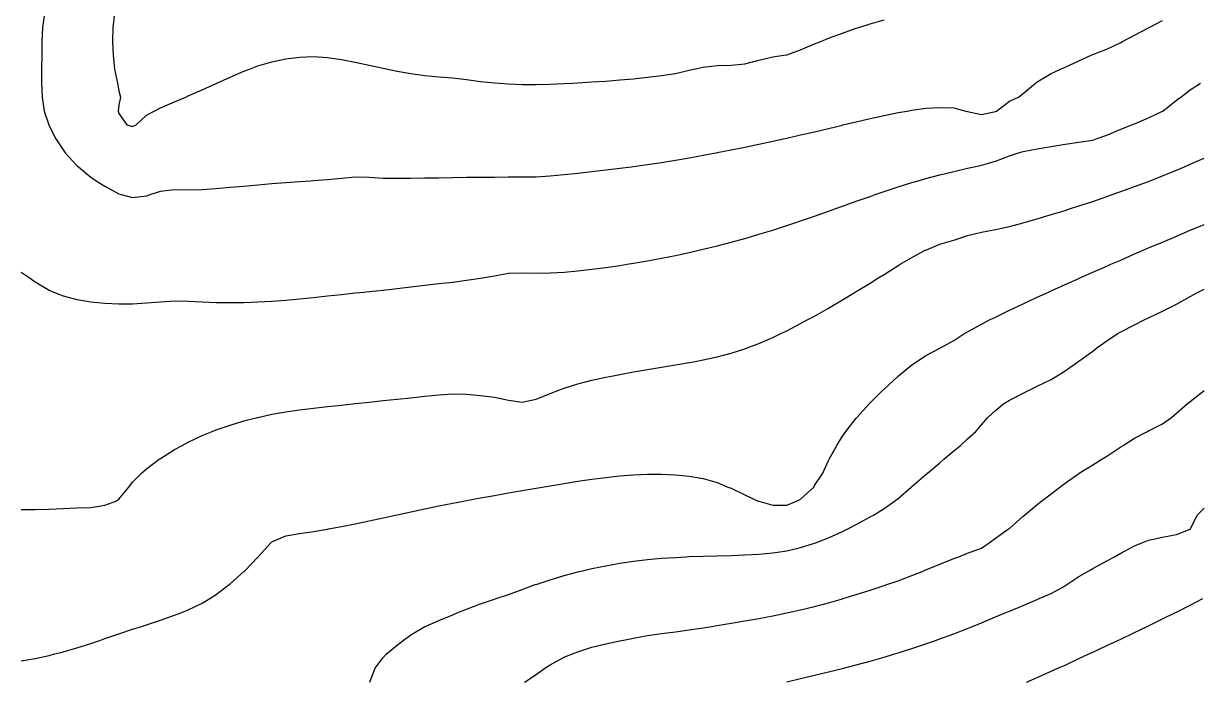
# Model space of a CAD drawing. Extents: x 771911 to 772814, y 1416488 to 1417835.
# Drawn here: x 772160.6 to 772245, y 1417388.3 to 1417435.5 of the extents above; entities that cross this region are included whole.
import ezdxf

# ---------------------------------------------------------------- set-up
doc = ezdxf.new("R2010")
doc.units = 0
doc.header["$MEASUREMENT"] = 0
for name, color, linetype in [('748', 1, 'CONTINUOUS'), ('748.5', 1, 'CONTINUOUS'), ('749', 1, 'CONTINUOUS'), ('749.5', 1, 'CONTINUOUS'), ('750', 1, 'CONTINUOUS'), ('750.5', 1, 'CONTINUOUS'), ('751', 1, 'CONTINUOUS'), ('751.5', 1, 'CONTINUOUS'), ('752', 1, 'CONTINUOUS')]:
    doc.layers.add(name, color=color, linetype=linetype)

msp = doc.modelspace()

# ---------------------------------------------------------------- linework, layer by layer
at = {"layer": '748', "color": 0, "linetype": 'Continuous'}
msp.add_polyline3d([(772167.134, 1417436.206, 748), (772167.021, 1417435.206, 748), (772166.996, 1417434.206, 748), (772167.04, 1417433.206, 748), (772167.138, 1417432.206, 748), (772167.339, 1417431.206, 748), (772167.434, 1417430.649, 748), (772167.551, 1417430.206, 748), (772167.434, 1417429.623, 748), (772167.389, 1417429.206, 748), (772167.434, 1417429.016, 748), (772168.023, 1417428.206, 748), (772168.434, 1417428.093, 748), (772168.683, 1417428.206, 748), (772169.434, 1417428.901, 748), (772169.978, 1417429.206, 748), (772170.434, 1417429.439, 748), (772171.434, 1417429.866, 748), (772172.245, 1417430.206, 748), (772172.434, 1417430.29, 748), (772173.434, 1417430.735, 748), (772174.434, 1417431.181, 748), (772174.495, 1417431.206, 748), (772175.434, 1417431.641, 748), (772176.434, 1417432.063, 748), (772176.834, 1417432.206, 748), (772177.434, 1417432.442, 748), (772178.434, 1417432.746, 748), (772179.434, 1417432.959, 748), (772180.434, 1417433.083, 748), (772181.434, 1417433.115, 748), (772182.434, 1417433.047, 748), (772183.434, 1417432.898, 748), (772184.434, 1417432.704, 748), (772185.434, 1417432.49, 748), (772186.434, 1417432.277, 748), (772186.78, 1417432.206, 748), (772187.434, 1417432.078, 748), (772188.434, 1417431.906, 748), (772189.434, 1417431.765, 748), (772190.434, 1417431.66, 748), (772191.434, 1417431.577, 748), (772192.434, 1417431.462, 748), (772193.434, 1417431.332, 748), (772194.434, 1417431.232, 748), (772194.803, 1417431.206, 748), (772195.434, 1417431.162, 748), (772196.434, 1417431.121, 748), (772197.434, 1417431.11, 748), (772198.434, 1417431.129, 748), (772199.434, 1417431.171, 748), (772200.069, 1417431.206, 748), (772200.434, 1417431.227, 748), (772201.434, 1417431.291, 748), (772202.434, 1417431.36, 748), (772203.434, 1417431.435, 748), (772204.434, 1417431.528, 748), (772205.434, 1417431.636, 748), (772206.434, 1417431.751, 748), (772207.434, 1417431.899, 748), (772208.434, 1417432.138, 748), (772208.747, 1417432.206, 748), (772209.434, 1417432.36, 748), (772210.434, 1417432.467, 748), (772211.434, 1417432.508, 748), (772212.434, 1417432.591, 748), (772213.434, 1417432.855, 748), (772214.434, 1417433.098, 748), (772215.234, 1417433.206, 748), (772215.434, 1417433.245, 748), (772216.434, 1417433.598, 748), (772217.434, 1417434.021, 748), (772217.881, 1417434.206, 748), (772218.434, 1417434.441, 748), (772219.434, 1417434.803, 748), (772220.434, 1417435.149, 748), (772220.613, 1417435.206, 748), (772221.434, 1417435.459, 748), (772222.434, 1417435.741, 748)], dxfattribs=at)
at = {"layer": '748.5', "color": 0, "linetype": 'Continuous'}
msp.add_polyline3d([(772162.096, 1417436.206, 748.5), (772161.948, 1417435.206, 748.5), (772161.916, 1417434.206, 748.5), (772161.916, 1417433.206, 748.5), (772161.888, 1417432.206, 748.5), (772161.889, 1417431.206, 748.5), (772161.941, 1417430.206, 748.5), (772162.088, 1417429.206, 748.5), (772162.408, 1417428.206, 748.5), (772162.434, 1417428.149, 748.5), (772162.905, 1417427.206, 748.5), (772163.434, 1417426.412, 748.5), (772163.595, 1417426.206, 748.5), (772164.434, 1417425.3, 748.5), (772164.536, 1417425.206, 748.5), (772165.434, 1417424.469, 748.5), (772165.819, 1417424.206, 748.5), (772166.434, 1417423.818, 748.5), (772167.434, 1417423.27, 748.5), (772167.619, 1417423.206, 748.5), (772168.434, 1417422.989, 748.5), (772169.434, 1417423.128, 748.5), (772169.695, 1417423.206, 748.5), (772170.434, 1417423.454, 748.5), (772171.434, 1417423.562, 748.5), (772172.434, 1417423.544, 748.5), (772173.434, 1417423.574, 748.5), (772174.434, 1417423.644, 748.5), (772175.434, 1417423.731, 748.5), (772176.434, 1417423.823, 748.5), (772177.434, 1417423.914, 748.5), (772178.434, 1417423.999, 748.5), (772179.434, 1417424.077, 748.5), (772180.434, 1417424.149, 748.5), (772181.234, 1417424.206, 748.5), (772181.434, 1417424.221, 748.5), (772182.434, 1417424.298, 748.5), (772183.434, 1417424.389, 748.5), (772184.434, 1417424.488, 748.5), (772185.434, 1417424.467, 748.5), (772186.434, 1417424.393, 748.5), (772187.434, 1417424.379, 748.5), (772188.434, 1417424.383, 748.5), (772189.434, 1417424.399, 748.5), (772190.434, 1417424.421, 748.5), (772191.434, 1417424.44, 748.5), (772192.434, 1417424.453, 748.5), (772193.434, 1417424.461, 748.5), (772194.434, 1417424.468, 748.5), (772195.434, 1417424.474, 748.5), (772196.434, 1417424.476, 748.5), (772197.434, 1417424.491, 748.5), (772198.434, 1417424.558, 748.5), (772199.434, 1417424.655, 748.5), (772200.434, 1417424.755, 748.5), (772201.434, 1417424.861, 748.5), (772202.434, 1417424.973, 748.5), (772203.434, 1417425.095, 748.5), (772204.274, 1417425.206, 748.5), (772204.434, 1417425.227, 748.5), (772205.434, 1417425.368, 748.5), (772206.434, 1417425.52, 748.5), (772207.434, 1417425.682, 748.5), (772208.434, 1417425.853, 748.5), (772209.434, 1417426.034, 748.5), (772210.346, 1417426.206, 748.5), (772210.434, 1417426.223, 748.5), (772211.434, 1417426.416, 748.5), (772212.434, 1417426.617, 748.5), (772213.434, 1417426.824, 748.5), (772214.434, 1417427.039, 748.5), (772215.187, 1417427.206, 748.5), (772215.434, 1417427.26, 748.5), (772216.434, 1417427.487, 748.5), (772217.434, 1417427.72, 748.5), (772218.434, 1417427.96, 748.5), (772219.434, 1417428.202, 748.5), (772219.454, 1417428.206, 748.5), (772220.434, 1417428.437, 748.5), (772221.434, 1417428.659, 748.5), (772222.434, 1417428.877, 748.5), (772223.434, 1417429.089, 748.5), (772224.089, 1417429.206, 748.5), (772224.434, 1417429.271, 748.5), (772225.434, 1417429.402, 748.5), (772226.434, 1417429.459, 748.5), (772227.434, 1417429.423, 748.5), (772228.308, 1417429.206, 748.5), (772228.434, 1417429.183, 748.5), (772229.434, 1417428.954, 748.5), (772230.434, 1417429.171, 748.5), (772230.512, 1417429.206, 748.5), (772231.434, 1417429.919, 748.5), (772232.087, 1417430.206, 748.5), (772232.434, 1417430.472, 748.5), (772233.312, 1417431.206, 748.5), (772233.434, 1417431.292, 748.5), (772234.434, 1417431.911, 748.5), (772235.109, 1417432.206, 748.5), (772235.434, 1417432.348, 748.5), (772236.434, 1417432.817, 748.5), (772237.306, 1417433.206, 748.5), (772237.434, 1417433.263, 748.5), (772238.434, 1417433.65, 748.5), (772239.434, 1417434.134, 748.5), (772239.565, 1417434.206, 748.5), (772240.434, 1417434.653, 748.5), (772241.434, 1417435.179, 748.5), (772241.483, 1417435.206, 748.5), (772242.434, 1417435.704, 748.5)], dxfattribs=at)
at = {"layer": '749', "color": 0, "linetype": 'Continuous'}
msp.add_polyline3d([(772160.434, 1417417.641, 749), (772161.074, 1417417.206, 749), (772161.434, 1417416.941, 749), (772162.434, 1417416.338, 749), (772162.759, 1417416.206, 749), (772163.434, 1417415.947, 749), (772164.434, 1417415.687, 749), (772165.434, 1417415.517, 749), (772166.434, 1417415.417, 749), (772167.434, 1417415.372, 749), (772168.434, 1417415.376, 749), (772169.434, 1417415.428, 749), (772170.434, 1417415.514, 749), (772171.434, 1417415.575, 749), (772172.434, 1417415.551, 749), (772173.434, 1417415.502, 749), (772174.434, 1417415.47, 749), (772175.434, 1417415.449, 749), (772176.434, 1417415.455, 749), (772177.434, 1417415.507, 749), (772178.434, 1417415.566, 749), (772179.434, 1417415.63, 749), (772180.434, 1417415.722, 749), (772181.434, 1417415.831, 749), (772182.434, 1417415.938, 749), (772183.434, 1417416.042, 749), (772184.434, 1417416.143, 749), (772185.045, 1417416.206, 749), (772185.434, 1417416.246, 749), (772186.434, 1417416.352, 749), (772187.434, 1417416.463, 749), (772188.434, 1417416.578, 749), (772189.434, 1417416.696, 749), (772190.434, 1417416.813, 749), (772191.434, 1417416.932, 749), (772192.434, 1417417.059, 749), (772193.427, 1417417.206, 749), (772193.434, 1417417.207, 749), (772194.434, 1417417.386, 749), (772195.434, 1417417.559, 749), (772196.434, 1417417.593, 749), (772197.434, 1417417.566, 749), (772198.434, 1417417.584, 749), (772199.434, 1417417.644, 749), (772200.434, 1417417.732, 749), (772201.434, 1417417.843, 749), (772202.434, 1417417.973, 749), (772203.434, 1417418.119, 749), (772203.979, 1417418.206, 749), (772204.434, 1417418.278, 749), (772205.434, 1417418.449, 749), (772206.434, 1417418.635, 749), (772207.434, 1417418.834, 749), (772208.434, 1417419.049, 749), (772209.111, 1417419.206, 749), (772209.434, 1417419.28, 749), (772210.434, 1417419.524, 749), (772211.434, 1417419.785, 749), (772212.434, 1417420.064, 749), (772212.912, 1417420.206, 749), (772213.434, 1417420.357, 749), (772214.434, 1417420.663, 749), (772215.434, 1417420.985, 749), (772216.088, 1417421.206, 749), (772216.434, 1417421.319, 749), (772217.434, 1417421.661, 749), (772218.434, 1417422.012, 749), (772218.97, 1417422.206, 749), (772219.434, 1417422.368, 749), (772220.434, 1417422.723, 749), (772221.434, 1417423.078, 749), (772221.793, 1417423.206, 749), (772222.434, 1417423.424, 749), (772223.434, 1417423.759, 749), (772224.434, 1417424.075, 749), (772224.871, 1417424.206, 749), (772225.434, 1417424.368, 749), (772226.434, 1417424.633, 749), (772227.434, 1417424.871, 749), (772228.434, 1417425.094, 749), (772228.908, 1417425.206, 749), (772229.434, 1417425.327, 749), (772230.434, 1417425.61, 749), (772231.434, 1417425.98, 749), (772232.1, 1417426.206, 749), (772232.434, 1417426.305, 749), (772233.434, 1417426.498, 749), (772234.434, 1417426.652, 749), (772235.434, 1417426.818, 749), (772236.434, 1417426.965, 749), (772237.434, 1417427.118, 749), (772237.682, 1417427.206, 749), (772238.434, 1417427.465, 749), (772239.434, 1417427.897, 749), (772240.244, 1417428.206, 749), (772240.434, 1417428.289, 749), (772241.434, 1417428.72, 749), (772242.434, 1417429.188, 749), (772242.463, 1417429.206, 749), (772243.434, 1417429.981, 749), (772243.745, 1417430.206, 749), (772244.434, 1417430.734, 749), (772245.164, 1417431.206, 749)], dxfattribs=at)
at = {"layer": '749.5', "color": 0, "linetype": 'Continuous'}
msp.add_polyline3d([(772160.434, 1417400.599, 749.5), (772161.434, 1417400.596, 749.5), (772162.434, 1417400.633, 749.5), (772163.434, 1417400.675, 749.5), (772164.434, 1417400.711, 749.5), (772165.434, 1417400.749, 749.5), (772166.434, 1417400.92, 749.5), (772167.225, 1417401.206, 749.5), (772167.434, 1417401.354, 749.5), (772168.158, 1417402.206, 749.5), (772168.434, 1417402.553, 749.5), (772169.065, 1417403.206, 749.5), (772169.434, 1417403.529, 749.5), (772170.334, 1417404.206, 749.5), (772170.434, 1417404.274, 749.5), (772171.434, 1417404.9, 749.5), (772171.982, 1417405.206, 749.5), (772172.434, 1417405.44, 749.5), (772173.434, 1417405.909, 749.5), (772174.159, 1417406.206, 749.5), (772174.434, 1417406.313, 749.5), (772175.434, 1417406.662, 749.5), (772176.434, 1417406.96, 749.5), (772177.402, 1417407.206, 749.5), (772177.434, 1417407.214, 749.5), (772178.434, 1417407.436, 749.5), (772179.434, 1417407.618, 749.5), (772180.434, 1417407.764, 749.5), (772181.434, 1417407.884, 749.5), (772182.434, 1417407.994, 749.5), (772183.434, 1417408.1, 749.5), (772184.434, 1417408.205, 749.5), (772184.443, 1417408.206, 749.5), (772185.434, 1417408.311, 749.5), (772186.434, 1417408.417, 749.5), (772187.434, 1417408.523, 749.5), (772188.434, 1417408.628, 749.5), (772189.434, 1417408.732, 749.5), (772190.434, 1417408.833, 749.5), (772191.434, 1417408.896, 749.5), (772192.434, 1417408.872, 749.5), (772193.434, 1417408.796, 749.5), (772194.434, 1417408.667, 749.5), (772195.434, 1417408.448, 749.5), (772196.434, 1417408.307, 749.5), (772197.434, 1417408.52, 749.5), (772198.434, 1417408.93, 749.5), (772199.174, 1417409.206, 749.5), (772199.434, 1417409.317, 749.5), (772200.434, 1417409.633, 749.5), (772201.434, 1417409.888, 749.5), (772202.434, 1417410.105, 749.5), (772202.958, 1417410.206, 749.5), (772203.434, 1417410.3, 749.5), (772204.434, 1417410.479, 749.5), (772205.434, 1417410.647, 749.5), (772206.434, 1417410.809, 749.5), (772207.434, 1417410.974, 749.5), (772208.434, 1417411.148, 749.5), (772208.743, 1417411.206, 749.5), (772209.434, 1417411.34, 749.5), (772210.434, 1417411.56, 749.5), (772211.434, 1417411.824, 749.5), (772212.434, 1417412.146, 749.5), (772212.593, 1417412.206, 749.5), (772213.434, 1417412.516, 749.5), (772214.434, 1417412.948, 749.5), (772214.958, 1417413.206, 749.5), (772215.434, 1417413.428, 749.5), (772216.434, 1417413.945, 749.5), (772216.897, 1417414.206, 749.5), (772217.434, 1417414.491, 749.5), (772218.434, 1417415.061, 749.5), (772218.673, 1417415.206, 749.5), (772219.434, 1417415.642, 749.5), (772220.364, 1417416.206, 749.5), (772220.434, 1417416.246, 749.5), (772221.434, 1417416.854, 749.5), (772221.982, 1417417.206, 749.5), (772222.434, 1417417.478, 749.5), (772223.434, 1417418.108, 749.5), (772223.593, 1417418.206, 749.5), (772224.434, 1417418.697, 749.5), (772225.392, 1417419.206, 749.5), (772225.434, 1417419.227, 749.5), (772226.434, 1417419.65, 749.5), (772227.434, 1417419.929, 749.5), (772228.225, 1417420.206, 749.5), (772228.434, 1417420.278, 749.5), (772229.434, 1417420.512, 749.5), (772230.434, 1417420.698, 749.5), (772231.434, 1417420.926, 749.5), (772232.434, 1417421.19, 749.5), (772232.491, 1417421.206, 749.5), (772233.434, 1417421.471, 749.5), (772234.434, 1417421.768, 749.5), (772235.434, 1417422.076, 749.5), (772235.836, 1417422.206, 749.5), (772236.434, 1417422.393, 749.5), (772237.434, 1417422.722, 749.5), (772238.434, 1417423.066, 749.5), (772238.825, 1417423.206, 749.5), (772239.434, 1417423.42, 749.5), (772240.434, 1417423.781, 749.5), (772241.434, 1417424.156, 749.5), (772241.561, 1417424.206, 749.5), (772242.434, 1417424.55, 749.5), (772243.434, 1417424.967, 749.5), (772244.012, 1417425.206, 749.5), (772244.434, 1417425.391, 749.5), (772245.434, 1417425.819, 749.5)], dxfattribs=at)
at = {"layer": '750', "color": 0, "linetype": 'Continuous'}
msp.add_polyline3d([(772160.434, 1417389.742, 750), (772161.434, 1417389.908, 750), (772162.434, 1417390.121, 750), (772162.754, 1417390.206, 750), (772163.434, 1417390.386, 750), (772164.434, 1417390.67, 750), (772165.434, 1417390.98, 750), (772166.085, 1417391.206, 750), (772166.434, 1417391.333, 750), (772167.434, 1417391.684, 750), (772168.434, 1417392.002, 750), (772169.062, 1417392.206, 750), (772169.434, 1417392.32, 750), (772170.434, 1417392.651, 750), (772171.434, 1417393.005, 750), (772171.968, 1417393.206, 750), (772172.434, 1417393.396, 750), (772173.434, 1417393.876, 750), (772173.975, 1417394.206, 750), (772174.434, 1417394.498, 750), (772175.364, 1417395.206, 750), (772175.434, 1417395.261, 750), (772176.434, 1417396.141, 750), (772176.503, 1417396.206, 750), (772177.434, 1417397.184, 750), (772177.456, 1417397.206, 750), (772178.363, 1417398.206, 750), (772178.434, 1417398.276, 750), (772179.434, 1417398.716, 750), (772180.434, 1417398.874, 750), (772181.434, 1417399.02, 750), (772182.434, 1417399.191, 750), (772182.508, 1417399.206, 750), (772183.434, 1417399.378, 750), (772184.434, 1417399.581, 750), (772185.434, 1417399.793, 750), (772186.434, 1417400.011, 750), (772187.328, 1417400.206, 750), (772187.434, 1417400.229, 750), (772188.434, 1417400.442, 750), (772189.434, 1417400.652, 750), (772190.434, 1417400.857, 750), (772191.434, 1417401.054, 750), (772192.221, 1417401.206, 750), (772192.434, 1417401.246, 750), (772193.434, 1417401.43, 750), (772194.434, 1417401.61, 750), (772195.434, 1417401.786, 750), (772196.434, 1417401.959, 750), (772197.434, 1417402.131, 750), (772197.873, 1417402.206, 750), (772198.434, 1417402.301, 750), (772199.434, 1417402.467, 750), (772200.434, 1417402.626, 750), (772201.434, 1417402.773, 750), (772202.434, 1417402.902, 750), (772203.434, 1417403.009, 750), (772204.434, 1417403.087, 750), (772205.434, 1417403.133, 750), (772206.434, 1417403.138, 750), (772207.434, 1417403.096, 750), (772208.434, 1417402.995, 750), (772209.434, 1417402.817, 750), (772210.434, 1417402.537, 750), (772211.212, 1417402.206, 750), (772211.434, 1417402.129, 750), (772212.434, 1417401.663, 750), (772213.381, 1417401.206, 750), (772213.434, 1417401.188, 750), (772214.434, 1417400.904, 750), (772215.434, 1417400.921, 750), (772216.136, 1417401.206, 750), (772216.434, 1417401.348, 750), (772217.373, 1417402.206, 750), (772217.434, 1417402.33, 750), (772218.022, 1417403.206, 750), (772218.434, 1417404.107, 750), (772218.496, 1417404.206, 750), (772219.037, 1417405.206, 750), (772219.434, 1417405.859, 750), (772219.682, 1417406.206, 750), (772220.434, 1417407.169, 750), (772220.466, 1417407.206, 750), (772221.378, 1417408.206, 750), (772221.434, 1417408.263, 750), (772222.386, 1417409.206, 750), (772222.434, 1417409.251, 750), (772223.434, 1417410.175, 750), (772223.47, 1417410.206, 750), (772224.434, 1417410.996, 750), (772224.759, 1417411.206, 750), (772225.434, 1417411.648, 750), (772226.434, 1417412.173, 750), (772226.493, 1417412.206, 750), (772227.434, 1417412.732, 750), (772228.173, 1417413.206, 750), (772228.434, 1417413.355, 750), (772229.434, 1417413.907, 750), (772230.01, 1417414.206, 750), (772230.434, 1417414.417, 750), (772231.434, 1417414.902, 750), (772232.071, 1417415.206, 750), (772232.434, 1417415.373, 750), (772233.434, 1417415.833, 750), (772234.243, 1417416.206, 750), (772234.434, 1417416.29, 750), (772235.434, 1417416.742, 750), (772236.434, 1417417.194, 750), (772236.461, 1417417.206, 750), (772237.434, 1417417.636, 750), (772238.434, 1417418.077, 750), (772238.726, 1417418.206, 750), (772239.434, 1417418.511, 750), (772240.434, 1417418.944, 750), (772241.039, 1417419.206, 750), (772241.434, 1417419.374, 750), (772242.434, 1417419.802, 750), (772243.385, 1417420.206, 750), (772243.434, 1417420.227, 750), (772244.434, 1417420.644, 750), (772245.434, 1417421.053, 750)], dxfattribs=at)
at = {"layer": '750.5', "color": 0, "linetype": 'Continuous'}
msp.add_polyline3d([(772185.482, 1417388.206, 750.5), (772185.863, 1417389.206, 750.5), (772186.434, 1417389.971, 750.5), (772186.656, 1417390.206, 750.5), (772187.434, 1417390.866, 750.5), (772187.881, 1417391.206, 750.5), (772188.434, 1417391.6, 750.5), (772189.434, 1417392.202, 750.5), (772189.443, 1417392.206, 750.5), (772190.434, 1417392.627, 750.5), (772191.434, 1417393.049, 750.5), (772191.812, 1417393.206, 750.5), (772192.434, 1417393.454, 750.5), (772193.434, 1417393.824, 750.5), (772194.434, 1417394.163, 750.5), (772194.562, 1417394.206, 750.5), (772195.434, 1417394.502, 750.5), (772196.434, 1417394.864, 750.5), (772197.369, 1417395.206, 750.5), (772197.434, 1417395.229, 750.5), (772198.434, 1417395.564, 750.5), (772199.434, 1417395.865, 750.5), (772200.434, 1417396.13, 750.5), (772200.759, 1417396.206, 750.5), (772201.434, 1417396.363, 750.5), (772202.434, 1417396.566, 750.5), (772203.434, 1417396.739, 750.5), (772204.434, 1417396.884, 750.5), (772205.434, 1417397.002, 750.5), (772206.434, 1417397.096, 750.5), (772207.434, 1417397.167, 750.5), (772208.203, 1417397.206, 750.5), (772208.434, 1417397.218, 750.5), (772209.434, 1417397.253, 750.5), (772210.434, 1417397.278, 750.5), (772211.434, 1417397.302, 750.5), (772212.434, 1417397.335, 750.5), (772213.434, 1417397.393, 750.5), (772214.434, 1417397.49, 750.5), (772215.434, 1417397.645, 750.5), (772216.434, 1417397.872, 750.5), (772217.434, 1417398.181, 750.5), (772217.503, 1417398.206, 750.5), (772218.434, 1417398.562, 750.5), (772219.434, 1417399.016, 750.5), (772219.833, 1417399.206, 750.5), (772220.434, 1417399.529, 750.5), (772221.434, 1417400.08, 750.5), (772221.669, 1417400.206, 750.5), (772222.434, 1417400.683, 750.5), (772223.186, 1417401.206, 750.5), (772223.434, 1417401.402, 750.5), (772224.381, 1417402.206, 750.5), (772224.434, 1417402.254, 750.5), (772225.434, 1417403.11, 750.5), (772225.551, 1417403.206, 750.5), (772226.434, 1417403.957, 750.5), (772226.736, 1417404.206, 750.5), (772227.434, 1417404.806, 750.5), (772227.915, 1417405.206, 750.5), (772228.434, 1417405.678, 750.5), (772229.017, 1417406.206, 750.5), (772229.434, 1417406.672, 750.5), (772229.883, 1417407.206, 750.5), (772230.434, 1417407.706, 750.5), (772231.028, 1417408.206, 750.5), (772231.434, 1417408.448, 750.5), (772232.434, 1417408.955, 750.5), (772232.947, 1417409.206, 750.5), (772233.434, 1417409.445, 750.5), (772234.434, 1417409.942, 750.5), (772234.864, 1417410.206, 750.5), (772235.434, 1417410.553, 750.5), (772236.366, 1417411.206, 750.5), (772236.434, 1417411.251, 750.5), (772237.434, 1417411.966, 750.5), (772237.715, 1417412.206, 750.5), (772238.434, 1417412.717, 750.5), (772239.188, 1417413.206, 750.5), (772239.434, 1417413.35, 750.5), (772240.434, 1417413.868, 750.5), (772241.128, 1417414.206, 750.5), (772241.434, 1417414.353, 750.5), (772242.434, 1417414.832, 750.5), (772243.161, 1417415.206, 750.5), (772243.434, 1417415.345, 750.5), (772244.434, 1417415.888, 750.5), (772245.002, 1417416.206, 750.5), (772245.434, 1417416.428, 750.5)], dxfattribs=at)
at = {"layer": '751', "color": 0, "linetype": 'Continuous'}
msp.add_polyline3d([(772196.587, 1417388.206, 751), (772197.434, 1417388.757, 751), (772198.05, 1417389.206, 751), (772198.434, 1417389.448, 751), (772199.434, 1417390, 751), (772199.959, 1417390.206, 751), (772200.434, 1417390.383, 751), (772201.434, 1417390.709, 751), (772202.434, 1417390.969, 751), (772203.434, 1417391.177, 751), (772203.581, 1417391.206, 751), (772204.434, 1417391.374, 751), (772205.434, 1417391.552, 751), (772206.434, 1417391.691, 751), (772207.434, 1417391.82, 751), (772208.434, 1417391.961, 751), (772209.434, 1417392.112, 751), (772210.02, 1417392.206, 751), (772210.434, 1417392.271, 751), (772211.434, 1417392.435, 751), (772212.434, 1417392.606, 751), (772213.434, 1417392.786, 751), (772214.434, 1417392.978, 751), (772215.434, 1417393.185, 751), (772215.528, 1417393.206, 751), (772216.434, 1417393.407, 751), (772217.434, 1417393.649, 751), (772218.434, 1417393.913, 751), (772219.434, 1417394.199, 751), (772219.46, 1417394.206, 751), (772220.434, 1417394.499, 751), (772221.434, 1417394.814, 751), (772222.434, 1417395.141, 751), (772222.623, 1417395.206, 751), (772223.434, 1417395.483, 751), (772224.434, 1417395.864, 751), (772225.281, 1417396.206, 751), (772225.434, 1417396.272, 751), (772226.434, 1417396.683, 751), (772227.434, 1417397.085, 751), (772227.803, 1417397.206, 751), (772228.434, 1417397.456, 751), (772229.434, 1417397.831, 751), (772229.978, 1417398.206, 751), (772230.434, 1417398.532, 751), (772231.384, 1417399.206, 751), (772231.434, 1417399.241, 751), (772232.434, 1417400.118, 751), (772232.534, 1417400.206, 751), (772233.434, 1417400.955, 751), (772233.751, 1417401.206, 751), (772234.434, 1417401.735, 751), (772235.06, 1417402.206, 751), (772235.434, 1417402.485, 751), (772236.434, 1417403.189, 751), (772236.461, 1417403.206, 751), (772237.434, 1417403.804, 751), (772238.078, 1417404.206, 751), (772238.434, 1417404.43, 751), (772239.434, 1417405.099, 751), (772239.601, 1417405.206, 751), (772240.434, 1417405.713, 751), (772241.35, 1417406.206, 751), (772241.434, 1417406.249, 751), (772242.434, 1417406.739, 751), (772243.085, 1417407.206, 751), (772243.434, 1417407.516, 751), (772244.229, 1417408.206, 751), (772244.434, 1417408.353, 751), (772245.434, 1417409.155, 751)], dxfattribs=at)
at = {"layer": '751.5', "color": 0, "linetype": 'Continuous'}
msp.add_polyline3d([(772215.434, 1417388.234, 751.5), (772216.434, 1417388.468, 751.5), (772217.434, 1417388.702, 751.5), (772218.434, 1417388.94, 751.5), (772219.434, 1417389.187, 751.5), (772219.51, 1417389.206, 751.5), (772220.434, 1417389.443, 751.5), (772221.434, 1417389.714, 751.5), (772222.434, 1417390.002, 751.5), (772223.104, 1417390.206, 751.5), (772223.434, 1417390.307, 751.5), (772224.434, 1417390.627, 751.5), (772225.434, 1417390.964, 751.5), (772226.117, 1417391.206, 751.5), (772226.434, 1417391.318, 751.5), (772227.434, 1417391.684, 751.5), (772228.434, 1417392.067, 751.5), (772228.781, 1417392.206, 751.5), (772229.434, 1417392.465, 751.5), (772230.434, 1417392.886, 751.5), (772231.183, 1417393.206, 751.5), (772231.434, 1417393.308, 751.5), (772232.434, 1417393.716, 751.5), (772233.434, 1417394.14, 751.5), (772233.58, 1417394.206, 751.5), (772234.434, 1417394.568, 751.5), (772235.434, 1417395.131, 751.5), (772235.56, 1417395.206, 751.5), (772236.434, 1417395.799, 751.5), (772237.155, 1417396.206, 751.5), (772237.434, 1417396.372, 751.5), (772238.434, 1417396.922, 751.5), (772238.992, 1417397.206, 751.5), (772239.434, 1417397.462, 751.5), (772240.434, 1417397.996, 751.5), (772240.949, 1417398.206, 751.5), (772241.434, 1417398.406, 751.5), (772242.434, 1417398.613, 751.5), (772243.434, 1417398.798, 751.5), (772244.434, 1417399.197, 751.5), (772244.442, 1417399.206, 751.5), (772244.932, 1417400.206, 751.5), (772245.434, 1417400.7, 751.5)], dxfattribs=at)
at = {"layer": '752', "color": 0, "linetype": 'Continuous'}
msp.add_polyline3d([(772232.656, 1417388.206, 752), (772233.434, 1417388.544, 752), (772234.434, 1417388.988, 752), (772234.919, 1417389.206, 752), (772235.434, 1417389.438, 752), (772236.434, 1417389.896, 752), (772237.102, 1417390.206, 752), (772237.434, 1417390.361, 752), (772238.434, 1417390.831, 752), (772239.23, 1417391.206, 752), (772239.434, 1417391.302, 752), (772240.434, 1417391.774, 752), (772241.335, 1417392.206, 752), (772241.434, 1417392.253, 752), (772242.434, 1417392.744, 752), (772243.363, 1417393.206, 752), (772243.434, 1417393.241, 752), (772244.434, 1417393.737, 752), (772245.334, 1417394.206, 752)], dxfattribs=at)

doc.saveas('drawing.dxf')
